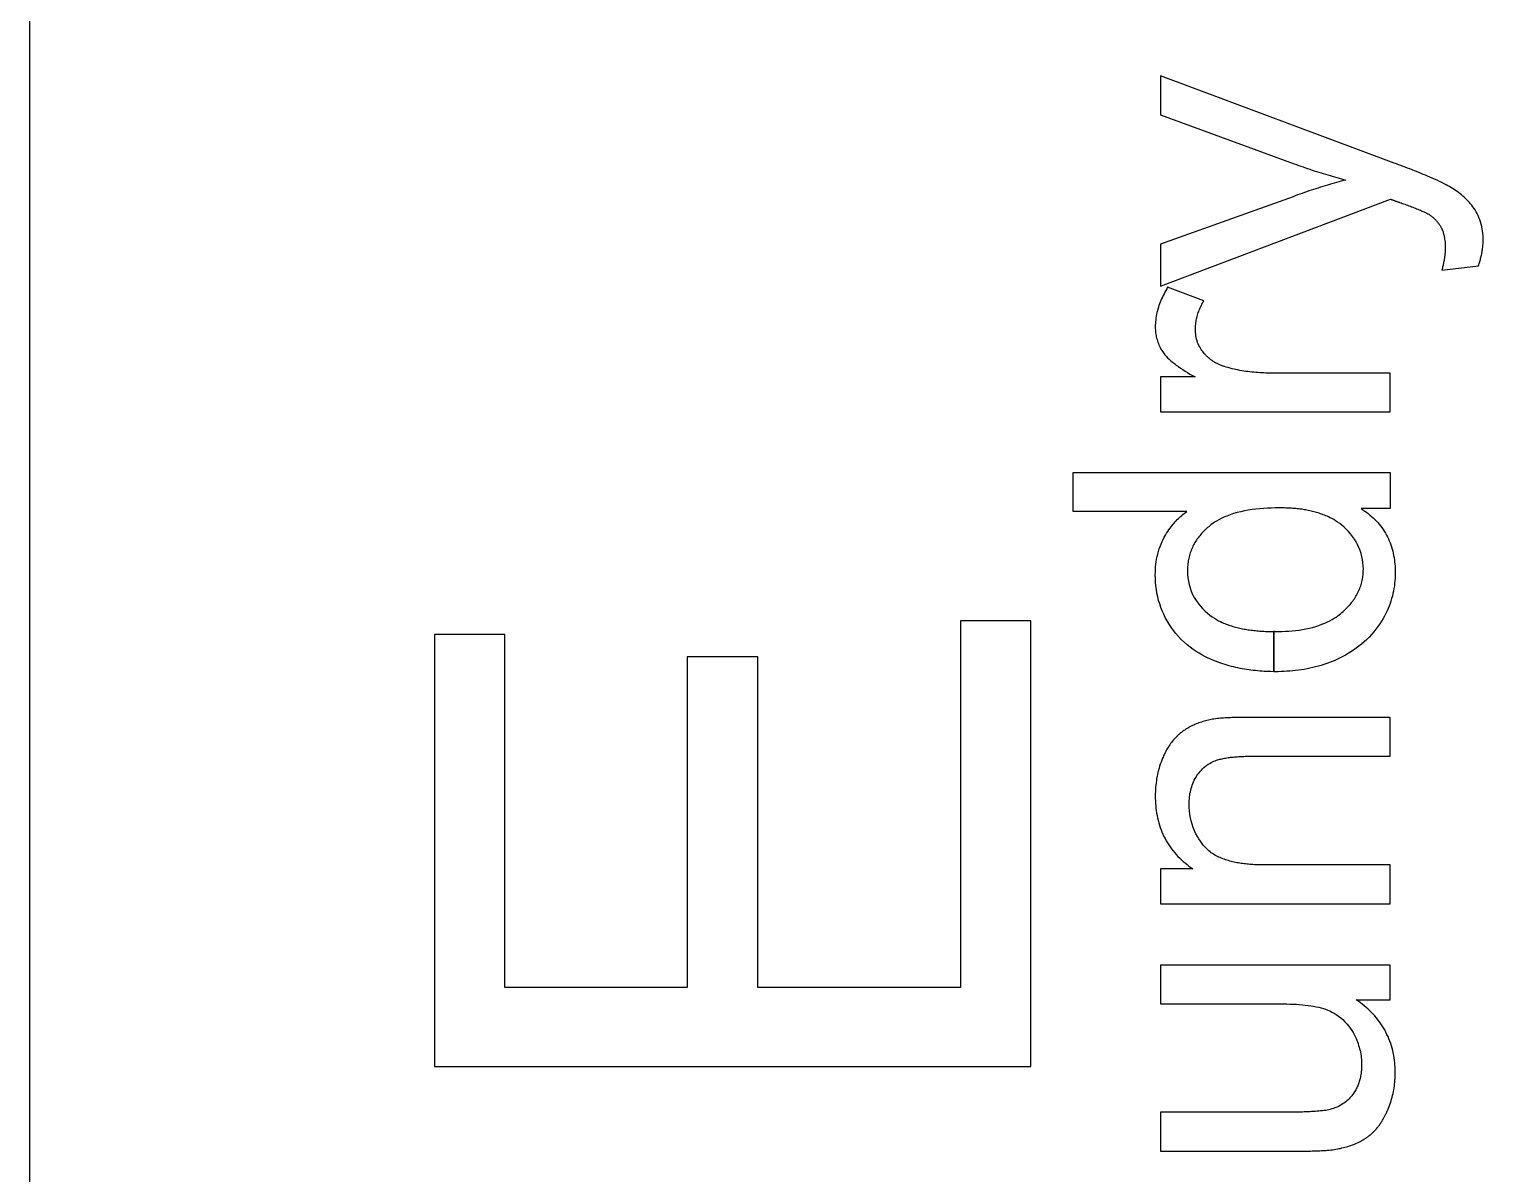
# Model space of a CAD drawing. Header units: millimetres. Extents: x 0 to 17.1, y 0 to 7.7.
# Drawn here: x 0 to 0.638, y 0.524 to 1.018 of the extents above; entities that cross this region are included whole.
import ezdxf

# ---------------------------------------------------------------- set-up
doc = ezdxf.new("R2010")
doc.units = ezdxf.units.MM
doc.header["$MEASUREMENT"] = 0
doc.layers.add('Insulation', color=112, linetype='Continuous')
doc.layers.add('Metal', color=52, linetype='Continuous')

msp = doc.modelspace()

# ---------------------------------------------------------------- linework, layer by layer
at = {"layer": 'Insulation'}
msp.add_lwpolyline([(6.51369, 7.65), (3.34444, 7.65), (0.2, 7.65, 0.414214), (0, 7.45), (0, 4.89444), (0, 0.2, 0.414214), (0.2, 0), (3.34437, 0), (5.54444, 0), (6.51369, 0)], format="xyb", dxfattribs=at)
at = {"layer": 'Metal'}
for points in [[(0.59087, 0.94298), (0.5914, 0.9428), (0.59194, 0.9426), (0.59249, 0.94241), (0.59305, 0.9422), (0.59361, 0.942), (0.59418, 0.94179), (0.59476, 0.94158), (0.59533, 0.94137), (0.5959, 0.94115), (0.59647, 0.94094), (0.59703, 0.94072), (0.59758, 0.9405), (0.59812, 0.94029), (0.59866, 0.94008), (0.59918, 0.93986), (0.59972, 0.93964), (0.60028, 0.9394), (0.60086, 0.93915), (0.60142, 0.93889), (0.60197, 0.93863), (0.60249, 0.93838), (0.60296, 0.93812), (0.60338, 0.93788), (0.60368, 0.93768), (0.60397, 0.93747), (0.60426, 0.93726), (0.60455, 0.93704), (0.60483, 0.93681), (0.60511, 0.93658), (0.60538, 0.93635), (0.60564, 0.9361), (0.6059, 0.93586), (0.60616, 0.9356), (0.60641, 0.93534), (0.60665, 0.93507), (0.60689, 0.9348), (0.60711, 0.93453), (0.60733, 0.93426), (0.60753, 0.93399), (0.60772, 0.93373), (0.6079, 0.93347), (0.60806, 0.93322), (0.60822, 0.93298), (0.60836, 0.93274), (0.60849, 0.93251), (0.60861, 0.93229), (0.60873, 0.93208), (0.60883, 0.93189), (0.60892, 0.9317), (0.609, 0.93152), (0.60908, 0.93136), (0.60915, 0.93121), (0.6092, 0.93107), (0.60925, 0.93095), (0.60929, 0.93085), (0.60933, 0.93076), (0.60936, 0.93069), (0.60941, 0.93054), (0.60951, 0.93025), (0.60961, 0.92995), (0.6097, 0.92965), (0.60978, 0.92935), (0.60986, 0.92904), (0.60993, 0.92874), (0.61, 0.92843), (0.61006, 0.92812), (0.61012, 0.9278), (0.61021, 0.92717), (0.6103, 0.92654), (0.61036, 0.92591), (0.61041, 0.92527), (0.61044, 0.92464), (0.61046, 0.92402), (0.61046, 0.9234), (0.61046, 0.92298), (0.61045, 0.92255), (0.61043, 0.92213), (0.6104, 0.92171), (0.61037, 0.92128), (0.61033, 0.92086), (0.61029, 0.92044), (0.61024, 0.92002), (0.61019, 0.9196), (0.61013, 0.91918), (0.61007, 0.91877), (0.61, 0.91835), (0.60993, 0.91794), (0.60985, 0.91752), (0.60977, 0.9171), (0.60968, 0.91669), (0.6096, 0.91627), (0.60951, 0.91586), (0.60941, 0.91545), (0.60931, 0.91504), (0.60921, 0.91463), (0.60911, 0.91422), (0.609, 0.91381), (0.62474, 0.91569), (0.62489, 0.91614), (0.62505, 0.9166), (0.62519, 0.91706), (0.62534, 0.91752), (0.62547, 0.91798), (0.62561, 0.91845), (0.62573, 0.91891), (0.62586, 0.91938), (0.62597, 0.91985), (0.62608, 0.92032), (0.62618, 0.92079), (0.62628, 0.92126), (0.62637, 0.92173), (0.62645, 0.92221), (0.62652, 0.92268), (0.62659, 0.92316), (0.62665, 0.92364), (0.6267, 0.92412), (0.62674, 0.9246), (0.62678, 0.92508), (0.6268, 0.92556), (0.62681, 0.92604), (0.62682, 0.92652), (0.6268, 0.92755), (0.62675, 0.92857), (0.62667, 0.92959), (0.62655, 0.9306), (0.62639, 0.93161), (0.6262, 0.93261), (0.62596, 0.9336), (0.62568, 0.93458), (0.62536, 0.93555), (0.625, 0.93649), (0.62462, 0.93737), (0.62421, 0.93821), (0.62378, 0.93901), (0.62332, 0.93977), (0.62286, 0.94049), (0.62238, 0.94117), (0.62188, 0.94181), (0.62139, 0.94243), (0.62087, 0.94301), (0.62034, 0.94359), (0.6198, 0.94415), (0.61923, 0.9447), (0.61865, 0.94523), (0.61806, 0.94575), (0.61745, 0.94625), (0.61683, 0.94674), (0.6162, 0.94722), (0.61556, 0.94769), (0.61491, 0.94814), (0.61425, 0.94858), (0.61359, 0.94901), (0.61292, 0.94942), (0.61224, 0.94982), (0.61156, 0.95021), (0.61088, 0.95059), (0.60996, 0.95107), (0.60898, 0.95156), (0.60797, 0.95205), (0.60693, 0.95254), (0.60588, 0.95302), (0.60484, 0.95348), (0.60382, 0.95392), (0.60284, 0.95434), (0.60191, 0.95473), (0.60098, 0.95511), (0.60004, 0.95549), (0.59909, 0.95588), (0.59812, 0.95627), (0.59715, 0.95665), (0.59618, 0.95703), (0.5952, 0.95742), (0.59422, 0.95779), (0.59325, 0.95817), (0.59228, 0.95854), (0.59131, 0.95891), (0.59035, 0.95927), (0.58941, 0.95962), (0.58848, 0.95997), (0.48762, 0.99758), (0.48762, 0.98081), (0.54534, 0.95966), (0.5463, 0.95931), (0.54725, 0.95896), (0.54821, 0.95862), (0.54917, 0.95828), (0.55013, 0.95795), (0.55109, 0.95762), (0.55205, 0.9573), (0.55302, 0.95698), (0.55398, 0.95666), (0.55495, 0.95635), (0.55592, 0.95604), (0.55689, 0.95574), (0.55786, 0.95544), (0.55883, 0.95514), (0.55981, 0.95485), (0.56078, 0.95456), (0.56176, 0.95428), (0.56273, 0.954), (0.56371, 0.95373), (0.56469, 0.95346), (0.56567, 0.95319), (0.56665, 0.95293), (0.56764, 0.95267), (0.56663, 0.95241), (0.56563, 0.95214), (0.56462, 0.95187), (0.56362, 0.95159), (0.56262, 0.95131), (0.56162, 0.95102), (0.56062, 0.95073), (0.55962, 0.95044), (0.55862, 0.95014), (0.55763, 0.94984), (0.55663, 0.94953), (0.55564, 0.94922), (0.55465, 0.9489), (0.55366, 0.94858), (0.55267, 0.94826), (0.55168, 0.94793), (0.5507, 0.94759), (0.54971, 0.94725), (0.54873, 0.94691), (0.54775, 0.94656), (0.54677, 0.94621), (0.5458, 0.94585), (0.54482, 0.94548), (0.48762, 0.92496), (0.48762, 0.90683), (0.58681, 0.94444), (0.58698, 0.94438), (0.58715, 0.94431), (0.58732, 0.94425), (0.5875, 0.94418), (0.58767, 0.94411), (0.58785, 0.94405), (0.58802, 0.94398), (0.5882, 0.94392), (0.58837, 0.94385), (0.58855, 0.94379), (0.58872, 0.94372), (0.5889, 0.94366), (0.58907, 0.9436), (0.58924, 0.94354), (0.58941, 0.94347), (0.58959, 0.94341), (0.58977, 0.94335), (0.58996, 0.94328), (0.59015, 0.94322), (0.59033, 0.94316), (0.59052, 0.9431), (0.5907, 0.94304)], [(0.50262, 0.86776), (0.48762, 0.86776), (0.48762, 0.85265), (0.58671, 0.85265), (0.58671, 0.86942), (0.53482, 0.86942), (0.53395, 0.86943), (0.53309, 0.86944), (0.53223, 0.86947), (0.53136, 0.8695), (0.5305, 0.86954), (0.52964, 0.8696), (0.52877, 0.86966), (0.52791, 0.86974), (0.52705, 0.86982), (0.52619, 0.86992), (0.52534, 0.87003), (0.52448, 0.87015), (0.52363, 0.87028), (0.52277, 0.87042), (0.52193, 0.87057), (0.52108, 0.87074), (0.52023, 0.87091), (0.51939, 0.8711), (0.51855, 0.8713), (0.51772, 0.87152), (0.51689, 0.87175), (0.51606, 0.87199), (0.51523, 0.87224), (0.5149, 0.87235), (0.51457, 0.87246), (0.51425, 0.87258), (0.51393, 0.8727), (0.51361, 0.87283), (0.51329, 0.87296), (0.51297, 0.8731), (0.51266, 0.87324), (0.51235, 0.87339), (0.51204, 0.87354), (0.51173, 0.8737), (0.51143, 0.87386), (0.51113, 0.87403), (0.51083, 0.87421), (0.51053, 0.87439), (0.51024, 0.87458), (0.50996, 0.87477), (0.50968, 0.87496), (0.5094, 0.87516), (0.50912, 0.87537), (0.50886, 0.87558), (0.50859, 0.8758), (0.50833, 0.87602), (0.50807, 0.87625), (0.50782, 0.87649), (0.50757, 0.87673), (0.50733, 0.87697), (0.50708, 0.87723), (0.50681, 0.87754), (0.50651, 0.87788), (0.5062, 0.87825), (0.50588, 0.87867), (0.50555, 0.87913), (0.50522, 0.87962), (0.50489, 0.88015), (0.50457, 0.88072), (0.50427, 0.88133), (0.50397, 0.88198), (0.5037, 0.88265), (0.50347, 0.88333), (0.50327, 0.88402), (0.5031, 0.88472), (0.50296, 0.88542), (0.50286, 0.88613), (0.50278, 0.88684), (0.50274, 0.88756), (0.50273, 0.88828), (0.50273, 0.88885), (0.50276, 0.88941), (0.5028, 0.88997), (0.50285, 0.89053), (0.50292, 0.89109), (0.503, 0.89165), (0.5031, 0.8922), (0.50321, 0.89275), (0.50333, 0.8933), (0.50347, 0.89384), (0.50363, 0.89439), (0.50379, 0.89493), (0.50397, 0.89547), (0.50416, 0.896), (0.50437, 0.89653), (0.50458, 0.89705), (0.50481, 0.89757), (0.50504, 0.89808), (0.50529, 0.89859), (0.50555, 0.89909), (0.50581, 0.89959), (0.50609, 0.90009), (0.50637, 0.90058), (0.49074, 0.90641), (0.49034, 0.90573), (0.48994, 0.90504), (0.48956, 0.90434), (0.48919, 0.90364), (0.48883, 0.90293), (0.48849, 0.90221), (0.48816, 0.90149), (0.48785, 0.90076), (0.48756, 0.90002), (0.48728, 0.89928), (0.48701, 0.89853), (0.48677, 0.89777), (0.48654, 0.89701), (0.48634, 0.89625), (0.48615, 0.89548), (0.48599, 0.89471), (0.48584, 0.89393), (0.48572, 0.89316), (0.48561, 0.89237), (0.48553, 0.89159), (0.48548, 0.8908), (0.48544, 0.89001), (0.48543, 0.88922), (0.48544, 0.88861), (0.48547, 0.88801), (0.48551, 0.8874), (0.48557, 0.8868), (0.48565, 0.88621), (0.48575, 0.88562), (0.48587, 0.88503), (0.48601, 0.88444), (0.48617, 0.88386), (0.48635, 0.88328), (0.48654, 0.88271), (0.48676, 0.88214), (0.487, 0.88156), (0.48726, 0.88098), (0.48754, 0.88039), (0.48787, 0.87979), (0.48822, 0.87918), (0.48862, 0.87857), (0.48907, 0.87795), (0.48957, 0.87732), (0.49012, 0.87668), (0.49073, 0.87604), (0.49139, 0.87539), (0.4921, 0.87475), (0.49285, 0.87411), (0.49365, 0.87347), (0.49449, 0.87283), (0.49538, 0.87219), (0.49631, 0.87155), (0.49727, 0.87091), (0.49828, 0.87028), (0.49931, 0.86964), (0.50038, 0.86901), (0.50149, 0.86838)], [(0.17454, 0.75669), (0.17454, 0.5704), (0.43182, 0.5704), (0.43182, 0.76258), (0.40143, 0.76258), (0.40143, 0.60452), (0.31397, 0.60452), (0.31397, 0.74708), (0.28357, 0.74708), (0.28357, 0.60452), (0.20494, 0.60452), (0.20494, 0.75669)], [(0.48543, 0.68709), (0.48544, 0.68602), (0.48548, 0.68496), (0.48553, 0.6839), (0.48561, 0.68284), (0.48572, 0.68178), (0.48585, 0.68073), (0.48601, 0.67968), (0.4862, 0.67863), (0.48641, 0.67759), (0.48665, 0.67656), (0.48692, 0.67553), (0.48722, 0.67451), (0.48755, 0.6735), (0.48791, 0.67251), (0.4883, 0.67153), (0.48872, 0.67056), (0.48916, 0.66961), (0.48964, 0.66867), (0.49015, 0.66775), (0.49069, 0.66684), (0.49126, 0.66594), (0.49186, 0.66506), (0.49248, 0.66421), (0.49313, 0.66338), (0.4938, 0.66256), (0.49449, 0.66178), (0.49521, 0.66101), (0.49595, 0.66026), (0.49671, 0.65954), (0.49749, 0.65884), (0.49829, 0.65815), (0.49911, 0.65749), (0.49995, 0.65685), (0.50081, 0.65623), (0.50168, 0.65562), (0.48762, 0.65562), (0.48762, 0.64051), (0.58671, 0.64051), (0.58671, 0.65729), (0.53263, 0.65729), (0.532, 0.65729), (0.53137, 0.6573), (0.53074, 0.65731), (0.53011, 0.65732), (0.52947, 0.65734), (0.52884, 0.65737), (0.5282, 0.6574), (0.52756, 0.65744), (0.52692, 0.65748), (0.52629, 0.65753), (0.52565, 0.65759), (0.52502, 0.65765), (0.52438, 0.65772), (0.52375, 0.65779), (0.52312, 0.65787), (0.5225, 0.65796), (0.52187, 0.65806), (0.52126, 0.65816), (0.52064, 0.65828), (0.52002, 0.6584), (0.5194, 0.65853), (0.51878, 0.65867), (0.51817, 0.65882), (0.51755, 0.65899), (0.51694, 0.65916), (0.51633, 0.65934), (0.51572, 0.65954), (0.51512, 0.65975), (0.51453, 0.65997), (0.51394, 0.6602), (0.51336, 0.66045), (0.51279, 0.66071), (0.51223, 0.66099), (0.51168, 0.66128), (0.51113, 0.66159), (0.5106, 0.66191), (0.51007, 0.66225), (0.50956, 0.6626), (0.50906, 0.66297), (0.50857, 0.66337), (0.5081, 0.66377), (0.50765, 0.6642), (0.5072, 0.66466), (0.50669, 0.66521), (0.50613, 0.66587), (0.50552, 0.66664), (0.50488, 0.66752), (0.50422, 0.66851), (0.50357, 0.66959), (0.50293, 0.67078), (0.50232, 0.67207), (0.50176, 0.67345), (0.50129, 0.67484), (0.50089, 0.67626), (0.50057, 0.67769), (0.50032, 0.67913), (0.50015, 0.68059), (0.50005, 0.68206), (0.50002, 0.68354), (0.50003, 0.68431), (0.50006, 0.68507), (0.50011, 0.68583), (0.50018, 0.68659), (0.50028, 0.68735), (0.50039, 0.6881), (0.50054, 0.68885), (0.5007, 0.68959), (0.5009, 0.69033), (0.50112, 0.69106), (0.50136, 0.69177), (0.50163, 0.69248), (0.50193, 0.69317), (0.50226, 0.69386), (0.50261, 0.69453), (0.50299, 0.69519), (0.5034, 0.69584), (0.50383, 0.69647), (0.50429, 0.69708), (0.50478, 0.69767), (0.5053, 0.69825), (0.50584, 0.6988), (0.50642, 0.69933), (0.50703, 0.69984), (0.50765, 0.70031), (0.50827, 0.70073), (0.50889, 0.7011), (0.50949, 0.70144), (0.51009, 0.70173), (0.51067, 0.70199), (0.51123, 0.70222), (0.51177, 0.70242), (0.51229, 0.70259), (0.51278, 0.70274), (0.51326, 0.70287), (0.51374, 0.70299), (0.51423, 0.70311), (0.51473, 0.70321), (0.51524, 0.70332), (0.51576, 0.70341), (0.51629, 0.7035), (0.51682, 0.70358), (0.51736, 0.70366), (0.51791, 0.70373), (0.51846, 0.70379), (0.51902, 0.70385), (0.51958, 0.7039), (0.52015, 0.70395), (0.52072, 0.70399), (0.52129, 0.70403), (0.52187, 0.70406), (0.52244, 0.70409), (0.52302, 0.70411), (0.5236, 0.70413), (0.52418, 0.70415), (0.52476, 0.70416), (0.52533, 0.70417), (0.52591, 0.70417), (0.52648, 0.70417), (0.58671, 0.70417), (0.58671, 0.72095), (0.52586, 0.72095), (0.52515, 0.72095), (0.52443, 0.72095), (0.5237, 0.72094), (0.52296, 0.72093), (0.52222, 0.72092), (0.52148, 0.72091), (0.52073, 0.7209), (0.51999, 0.72088), (0.51924, 0.72086), (0.5185, 0.72083), (0.51777, 0.72081), (0.51704, 0.72077), (0.51633, 0.72074), (0.51562, 0.7207), (0.51491, 0.72065), (0.51419, 0.7206), (0.51348, 0.72054), (0.51277, 0.72047), (0.51207, 0.7204), (0.51139, 0.72032), (0.51073, 0.72022), (0.5101, 0.72012), (0.5095, 0.72001), (0.5089, 0.71989), (0.50831, 0.71975), (0.50772, 0.71961), (0.50713, 0.71946), (0.50655, 0.71929), (0.50597, 0.71912), (0.50539, 0.71894), (0.50481, 0.71875), (0.50424, 0.71854), (0.50367, 0.71833), (0.50311, 0.71811), (0.50255, 0.71787), (0.50199, 0.71763), (0.50144, 0.71737), (0.5009, 0.7171), (0.50038, 0.71683), (0.49988, 0.71656), (0.49941, 0.71629), (0.49895, 0.71603), (0.49852, 0.71576), (0.49811, 0.71549), (0.49772, 0.71523), (0.49735, 0.71497), (0.497, 0.71472), (0.49668, 0.71448), (0.49637, 0.71424), (0.49608, 0.71401), (0.49582, 0.71379), (0.49557, 0.71358), (0.49535, 0.71338), (0.49514, 0.71319), (0.49495, 0.71302), (0.49479, 0.71286), (0.49464, 0.71271), (0.49451, 0.71258), (0.49439, 0.71247), (0.49396, 0.71201), (0.49354, 0.71155), (0.49314, 0.71107), (0.49276, 0.7106), (0.49239, 0.71012), (0.49203, 0.70963), (0.49169, 0.70914), (0.49136, 0.70865), (0.49105, 0.70816), (0.49075, 0.70766), (0.49046, 0.70717), (0.49018, 0.70668), (0.48992, 0.7062), (0.48967, 0.70572), (0.48944, 0.70524), (0.48921, 0.70477), (0.489, 0.70431), (0.48879, 0.70385), (0.4886, 0.70341), (0.48824, 0.70254), (0.48791, 0.70166), (0.4876, 0.70079), (0.48731, 0.6999), (0.48704, 0.69901), (0.48679, 0.69812), (0.48657, 0.69722), (0.48637, 0.69632), (0.48619, 0.69541), (0.48602, 0.6945), (0.48588, 0.69359), (0.48576, 0.69267), (0.48566, 0.69175), (0.48558, 0.69082), (0.48551, 0.68989), (0.48547, 0.68896), (0.48544, 0.68803)], [(0.57441, 0.57112), (0.57441, 0.57063), (0.57439, 0.57014), (0.57437, 0.56965), (0.57435, 0.56916), (0.57431, 0.56867), (0.57426, 0.56818), (0.57421, 0.5677), (0.57414, 0.56721), (0.57406, 0.56673), (0.57398, 0.56625), (0.57388, 0.56577), (0.57378, 0.56529), (0.57366, 0.56481), (0.57353, 0.56434), (0.57339, 0.56387), (0.57324, 0.56341), (0.57308, 0.56295), (0.57291, 0.56249), (0.57272, 0.56205), (0.57253, 0.5616), (0.57232, 0.56116), (0.5721, 0.56073), (0.57187, 0.5603), (0.57163, 0.55988), (0.57138, 0.55946), (0.5711, 0.55904), (0.57081, 0.55862), (0.57049, 0.55819), (0.57015, 0.55775), (0.56979, 0.55731), (0.56939, 0.55688), (0.56898, 0.55644), (0.56853, 0.55601), (0.56805, 0.55558), (0.56755, 0.55517), (0.56701, 0.55476), (0.56645, 0.55437), (0.56588, 0.554), (0.5653, 0.55366), (0.5647, 0.55334), (0.56409, 0.55305), (0.56347, 0.55278), (0.56284, 0.55253), (0.56221, 0.5523), (0.56156, 0.55209), (0.5609, 0.55191), (0.56024, 0.55174), (0.55961, 0.55161), (0.55893, 0.55149), (0.55822, 0.55139), (0.55748, 0.55129), (0.55671, 0.55121), (0.55594, 0.55113), (0.55515, 0.55107), (0.55438, 0.55101), (0.55361, 0.55096), (0.55285, 0.55092), (0.55207, 0.55088), (0.55129, 0.55085), (0.55049, 0.55082), (0.54969, 0.55079), (0.54888, 0.55077), (0.54807, 0.55075), (0.54726, 0.55074), (0.54645, 0.55072), (0.54565, 0.55072), (0.54485, 0.55071), (0.54406, 0.5507), (0.54329, 0.5507), (0.54253, 0.5507), (0.48762, 0.5507), (0.48762, 0.53392), (0.54899, 0.53392), (0.54964, 0.53393), (0.5503, 0.53393), (0.55097, 0.53393), (0.55165, 0.53394), (0.55233, 0.53395), (0.55301, 0.53396), (0.55369, 0.53398), (0.55437, 0.534), (0.55505, 0.53402), (0.55573, 0.53405), (0.5564, 0.53408), (0.55707, 0.53411), (0.55773, 0.53415), (0.55839, 0.53419), (0.55905, 0.53424), (0.55974, 0.5343), (0.56045, 0.53436), (0.56116, 0.53444), (0.56187, 0.53452), (0.56258, 0.53461), (0.56328, 0.53472), (0.56396, 0.53484), (0.56462, 0.53497), (0.56527, 0.5351), (0.56592, 0.53525), (0.56657, 0.5354), (0.56722, 0.53557), (0.56787, 0.53575), (0.56851, 0.53594), (0.56914, 0.53614), (0.56978, 0.53635), (0.5704, 0.53658), (0.57103, 0.53682), (0.57165, 0.53707), (0.57226, 0.53734), (0.57287, 0.53762), (0.57316, 0.53776), (0.57346, 0.5379), (0.57374, 0.53805), (0.57402, 0.53819), (0.57429, 0.53834), (0.57455, 0.53849), (0.57481, 0.53863), (0.57506, 0.53878), (0.57531, 0.53892), (0.57554, 0.53907), (0.57578, 0.53922), (0.576, 0.53936), (0.57622, 0.5395), (0.57643, 0.53964), (0.57664, 0.53979), (0.57683, 0.53993), (0.57703, 0.54006), (0.57721, 0.5402), (0.57739, 0.54034), (0.57757, 0.54047), (0.57774, 0.5406), (0.5779, 0.54073), (0.57806, 0.54086), (0.57821, 0.54098), (0.57835, 0.5411), (0.57849, 0.54122), (0.57862, 0.54134), (0.57875, 0.54145), (0.57887, 0.54156), (0.57899, 0.54166), (0.5791, 0.54177), (0.5792, 0.54187), (0.5793, 0.54196), (0.57939, 0.54205), (0.57948, 0.54214), (0.57957, 0.54222), (0.57972, 0.54237), (0.58, 0.54267), (0.58028, 0.54297), (0.58055, 0.54328), (0.58082, 0.54358), (0.58107, 0.54389), (0.58133, 0.5442), (0.58157, 0.54452), (0.58181, 0.54483), (0.58204, 0.54514), (0.58226, 0.54546), (0.58248, 0.54577), (0.58269, 0.54608), (0.58289, 0.5464), (0.58309, 0.54671), (0.58328, 0.54702), (0.58347, 0.54732), (0.58365, 0.54763), (0.58382, 0.54793), (0.58399, 0.54823), (0.58415, 0.54852), (0.5843, 0.54881), (0.58445, 0.54909), (0.5846, 0.54938), (0.58473, 0.54965), (0.58487, 0.54992), (0.58499, 0.55018), (0.58511, 0.55044), (0.58523, 0.55069), (0.58534, 0.55093), (0.58544, 0.55117), (0.58554, 0.55139), (0.58564, 0.55161), (0.58573, 0.55182), (0.58581, 0.55202), (0.58597, 0.55241), (0.58628, 0.55318), (0.58657, 0.55397), (0.58684, 0.55475), (0.58709, 0.55554), (0.58733, 0.55633), (0.58755, 0.55713), (0.58775, 0.55793), (0.58794, 0.55873), (0.5881, 0.55954), (0.58826, 0.56035), (0.58839, 0.56117), (0.58851, 0.56198), (0.58861, 0.5628), (0.5887, 0.56363), (0.58877, 0.56445), (0.58882, 0.56528), (0.58886, 0.56611), (0.58889, 0.56695), (0.58889, 0.56779), (0.58888, 0.56885), (0.58884, 0.56992), (0.58878, 0.57098), (0.58869, 0.57204), (0.58857, 0.5731), (0.58843, 0.57415), (0.58826, 0.5752), (0.58805, 0.57624), (0.58782, 0.57728), (0.58756, 0.57831), (0.58726, 0.57934), (0.58694, 0.58035), (0.58658, 0.58135), (0.5862, 0.58233), (0.58579, 0.5833), (0.58534, 0.58426), (0.58487, 0.5852), (0.58437, 0.58614), (0.58383, 0.58705), (0.58327, 0.58796), (0.58267, 0.58884), (0.58206, 0.58971), (0.58142, 0.59055), (0.58075, 0.59138), (0.58006, 0.59218), (0.57936, 0.59296), (0.57863, 0.59372), (0.57788, 0.59447), (0.57711, 0.59519), (0.57632, 0.5959), (0.57551, 0.59658), (0.57469, 0.59725), (0.57385, 0.5979), (0.57299, 0.59853), (0.57212, 0.59915), (0.58671, 0.59915), (0.58671, 0.61415), (0.48762, 0.61415), (0.48762, 0.59738), (0.54065, 0.59738), (0.54208, 0.59737), (0.54349, 0.59734), (0.54487, 0.59729), (0.54622, 0.59723), (0.54754, 0.59714), (0.54884, 0.59704), (0.5501, 0.59691), (0.55133, 0.59676), (0.55252, 0.59659), (0.55368, 0.59639), (0.5548, 0.59617), (0.55588, 0.59593), (0.55693, 0.59566), (0.55793, 0.59537), (0.55889, 0.59505), (0.55981, 0.59471), (0.5607, 0.59433), (0.56161, 0.59389), (0.56254, 0.59338), (0.56348, 0.59281), (0.56443, 0.59216), (0.56537, 0.59143), (0.5663, 0.59062), (0.56721, 0.58972), (0.56805, 0.58879), (0.56882, 0.58784), (0.56951, 0.58689), (0.57013, 0.58595), (0.57069, 0.58502), (0.57118, 0.58413), (0.57161, 0.58327), (0.57199, 0.58245), (0.57231, 0.5817), (0.5726, 0.58097), (0.57287, 0.58024), (0.57312, 0.57951), (0.57334, 0.57877), (0.57355, 0.57802), (0.57373, 0.57727), (0.57389, 0.57652), (0.57403, 0.57576), (0.57415, 0.575), (0.57424, 0.57423), (0.57432, 0.57346), (0.57437, 0.57268), (0.5744, 0.5719)]]:
    msp.add_lwpolyline(points, close=True, dxfattribs=at)
msp.add_lwpolyline([(0.53691, 0.75794), (0.5366, 0.75794), (0.53721, 0.75794), (0.53866, 0.75795), (0.54011, 0.75799), (0.54158, 0.75805), (0.54305, 0.75814), (0.54452, 0.75827), (0.54599, 0.75842), (0.54746, 0.75861), (0.54891, 0.75884), (0.55036, 0.75911), (0.5518, 0.75941), (0.55322, 0.75977), (0.55462, 0.76016), (0.55599, 0.7606), (0.55731, 0.76108), (0.55854, 0.76158), (0.55968, 0.7621), (0.56072, 0.76262), (0.56169, 0.76315), (0.56258, 0.76368), (0.56339, 0.76421), (0.56412, 0.76472), (0.56479, 0.76522), (0.5654, 0.7657), (0.56594, 0.76616), (0.56642, 0.76658), (0.56688, 0.767), (0.56733, 0.76743), (0.56777, 0.76786), (0.5682, 0.7683), (0.56862, 0.76875), (0.56903, 0.76921), (0.56944, 0.76967), (0.56983, 0.77014), (0.57021, 0.77063), (0.57058, 0.77112), (0.57094, 0.77161), (0.57128, 0.77212), (0.57161, 0.77264), (0.57194, 0.77316), (0.57224, 0.77369), (0.57254, 0.77423), (0.57282, 0.77478), (0.57308, 0.77534), (0.57333, 0.77591), (0.57357, 0.77648), (0.57379, 0.77706), (0.57399, 0.77764), (0.57418, 0.77822), (0.57435, 0.77882), (0.5745, 0.77942), (0.57464, 0.78002), (0.57476, 0.78063), (0.57486, 0.78123), (0.57495, 0.78185), (0.57502, 0.78246), (0.57507, 0.78307), (0.57511, 0.78369), (0.57513, 0.78431), (0.57514, 0.78492), (0.5751, 0.7863), (0.57499, 0.78767), (0.57481, 0.78902), (0.57454, 0.79035), (0.5742, 0.79167), (0.57377, 0.79297), (0.57326, 0.79425), (0.57267, 0.7955), (0.57201, 0.7967), (0.57128, 0.79786), (0.57049, 0.79898), (0.56964, 0.80005), (0.56873, 0.80109), (0.56777, 0.80207), (0.56682, 0.80296), (0.56588, 0.80377), (0.56495, 0.80449), (0.56405, 0.80514), (0.56318, 0.80571), (0.56235, 0.80622), (0.56157, 0.80666), (0.56083, 0.80705), (0.56016, 0.80737), (0.55955, 0.80765), (0.559, 0.80789), (0.55843, 0.80812), (0.55787, 0.80834), (0.5573, 0.80855), (0.55672, 0.80875), (0.55614, 0.80894), (0.55556, 0.80912), (0.55498, 0.8093), (0.55439, 0.80946), (0.5538, 0.80961), (0.55321, 0.80976), (0.55261, 0.8099), (0.55202, 0.81003), (0.55142, 0.81015), (0.55082, 0.81027), (0.55023, 0.81038), (0.54963, 0.81048), (0.54903, 0.81057), (0.54842, 0.81066), (0.54782, 0.81074), (0.54721, 0.81081), (0.54661, 0.81088), (0.546, 0.81095), (0.54539, 0.811), (0.54478, 0.81105), (0.54417, 0.8111), (0.54355, 0.81114), (0.54294, 0.81117), (0.54233, 0.8112), (0.54172, 0.81123), (0.54111, 0.81125), (0.5405, 0.81127), (0.53989, 0.81128), (0.53928, 0.81128), (0.53867, 0.81128), (0.53706, 0.81127), (0.53543, 0.81123), (0.53378, 0.81116), (0.53213, 0.81106), (0.53047, 0.81093), (0.52881, 0.81075), (0.52716, 0.81054), (0.52552, 0.81029), (0.52389, 0.80998), (0.52229, 0.80964), (0.5207, 0.80924), (0.51915, 0.80879), (0.51765, 0.80829), (0.51628, 0.80777), (0.51501, 0.80724), (0.51386, 0.80669), (0.51281, 0.80615), (0.51187, 0.8056), (0.51101, 0.80507), (0.51025, 0.80455), (0.50957, 0.80406), (0.50898, 0.8036), (0.50846, 0.80317), (0.50799, 0.80277), (0.50754, 0.80236), (0.50709, 0.80195), (0.50666, 0.80153), (0.50623, 0.8011), (0.50581, 0.80066), (0.50541, 0.80022), (0.50501, 0.79977), (0.50462, 0.7993), (0.50425, 0.79883), (0.50389, 0.79835), (0.50353, 0.79787), (0.50319, 0.79737), (0.50286, 0.79686), (0.50255, 0.79635), (0.50224, 0.79583), (0.50195, 0.79529), (0.50167, 0.79475), (0.50141, 0.7942), (0.50117, 0.79365), (0.50093, 0.79309), (0.50072, 0.79253), (0.50052, 0.79195), (0.50033, 0.79138), (0.50016, 0.7908), (0.50001, 0.79021), (0.49987, 0.78962), (0.49974, 0.78902), (0.49963, 0.78843), (0.49954, 0.78783), (0.49946, 0.78722), (0.4994, 0.78662), (0.49935, 0.78602), (0.49932, 0.78541), (0.49929, 0.7848), (0.49929, 0.78419), (0.49933, 0.78268), (0.49946, 0.78118), (0.49968, 0.7797), (0.49999, 0.77824), (0.50041, 0.77679), (0.50092, 0.77537), (0.50153, 0.77399), (0.50223, 0.77265), (0.50301, 0.77137), (0.50388, 0.77015), (0.50482, 0.76898), (0.50584, 0.76785), (0.50689, 0.76681), (0.50795, 0.76588), (0.50898, 0.76504), (0.50999, 0.76431), (0.51097, 0.76367), (0.51189, 0.76311), (0.51274, 0.76264), (0.51353, 0.76224), (0.51423, 0.76191), (0.51483, 0.76164), (0.5154, 0.76141), (0.51597, 0.76118), (0.51654, 0.76096), (0.51712, 0.76075), (0.51771, 0.76056), (0.51829, 0.76037), (0.51889, 0.76019), (0.51948, 0.76002), (0.52008, 0.75985), (0.52068, 0.7597), (0.52128, 0.75955), (0.52188, 0.75942), (0.52248, 0.75929), (0.52309, 0.75916), (0.52369, 0.75905), (0.52429, 0.75894), (0.5249, 0.75884), (0.52551, 0.75874), (0.52611, 0.75865), (0.52672, 0.75857), (0.52734, 0.75849), (0.52795, 0.75842), (0.52857, 0.75835), (0.52918, 0.75829), (0.5298, 0.75824), (0.53042, 0.75819), (0.53104, 0.75814), (0.53166, 0.7581), (0.53228, 0.75807), (0.5329, 0.75803), (0.53352, 0.75801), (0.53414, 0.75799), (0.53475, 0.75797), (0.53537, 0.75796), (0.5366, 0.75794), (0.53652, 0.74065), (0.53529, 0.74066), (0.53433, 0.74069), (0.53337, 0.74073), (0.53241, 0.74078), (0.53145, 0.74084), (0.53049, 0.74091), (0.52954, 0.74099), (0.52859, 0.74109), (0.52764, 0.74119), (0.52669, 0.74131), (0.52574, 0.74144), (0.5248, 0.74159), (0.52386, 0.74174), (0.52292, 0.74191), (0.52198, 0.74209), (0.52105, 0.74229), (0.52011, 0.7425), (0.51919, 0.74272), (0.51826, 0.74295), (0.51734, 0.7432), (0.51642, 0.74346), (0.5155, 0.74374), (0.51459, 0.74403), (0.51368, 0.74433), (0.51277, 0.74465), (0.51187, 0.74499), (0.51097, 0.74533), (0.51002, 0.74572), (0.50899, 0.74616), (0.5079, 0.74666), (0.50675, 0.74723), (0.50555, 0.74786), (0.50431, 0.74857), (0.50304, 0.74935), (0.50175, 0.75021), (0.50045, 0.75115), (0.49914, 0.75219), (0.49785, 0.75332), (0.49657, 0.75453), (0.49537, 0.75579), (0.49425, 0.75709), (0.49321, 0.75842), (0.49224, 0.75978), (0.49134, 0.76116), (0.49051, 0.76257), (0.48974, 0.76399), (0.48904, 0.76543), (0.48841, 0.7669), (0.48783, 0.76838), (0.48732, 0.76988), (0.48687, 0.7714), (0.48648, 0.77294), (0.48615, 0.77451), (0.48589, 0.77608), (0.48569, 0.77765), (0.48554, 0.77924), (0.48546, 0.78083), (0.48543, 0.78242), (0.48545, 0.78356), (0.48549, 0.7847), (0.48557, 0.78583), (0.48568, 0.78695), (0.48583, 0.78807), (0.48601, 0.78919), (0.48623, 0.79029), (0.48649, 0.79139), (0.48678, 0.79248), (0.48712, 0.79356), (0.48749, 0.79463), (0.48791, 0.79569), (0.48836, 0.79672), (0.48883, 0.7977), (0.48932, 0.79864), (0.48982, 0.79952), (0.49032, 0.80036), (0.49082, 0.80114), (0.49131, 0.80186), (0.49179, 0.80253), (0.49225, 0.80314), (0.49267, 0.80369), (0.4931, 0.80422), (0.49354, 0.80473), (0.49398, 0.80524), (0.49444, 0.80573), (0.4949, 0.80621), (0.49538, 0.80669), (0.49586, 0.80715), (0.49636, 0.80761), (0.49686, 0.80805), (0.49737, 0.80848), (0.4979, 0.80891), (0.49843, 0.80932), (0.49898, 0.80972), (0.45, 0.80972), (0.45, 0.8265), (0.58671, 0.8265), (0.58671, 0.81097), (0.5742, 0.81097), (0.57499, 0.81045), (0.57577, 0.80992), (0.57652, 0.80937), (0.57727, 0.80879), (0.57799, 0.8082), (0.5787, 0.80759), (0.57938, 0.80696), (0.58005, 0.80631), (0.5807, 0.80565), (0.58133, 0.80496), (0.58194, 0.80425), (0.58253, 0.80351), (0.58309, 0.80276), (0.58364, 0.80199), (0.58415, 0.8012), (0.58464, 0.8004), (0.5851, 0.79958), (0.58553, 0.79876), (0.58593, 0.79791), (0.58631, 0.79706), (0.58666, 0.79619), (0.58698, 0.79531), (0.58728, 0.79442), (0.58755, 0.79352), (0.5878, 0.79261), (0.58802, 0.79169), (0.58821, 0.79076), (0.58837, 0.78984), (0.58852, 0.7889), (0.58863, 0.78797), (0.58873, 0.78703), (0.5888, 0.78609), (0.58885, 0.78515), (0.58888, 0.7842), (0.58889, 0.78326), (0.58888, 0.78212), (0.58883, 0.78099), (0.58876, 0.77986), (0.58865, 0.77874), (0.58851, 0.77763), (0.58834, 0.77652), (0.58814, 0.77542), (0.58791, 0.77432), (0.58765, 0.77324), (0.58735, 0.77215), (0.58702, 0.77108), (0.58666, 0.77001), (0.58626, 0.76895), (0.58583, 0.76789), (0.58536, 0.76682), (0.58483, 0.76573), (0.58426, 0.76463), (0.58364, 0.76351), (0.58296, 0.76238), (0.58223, 0.76124), (0.58144, 0.7601), (0.58059, 0.75897), (0.57968, 0.75784), (0.57872, 0.75671), (0.57768, 0.7556), (0.5766, 0.75452), (0.5755, 0.7535), (0.57437, 0.75253), (0.57324, 0.75161), (0.57209, 0.75075), (0.57093, 0.74994), (0.56976, 0.74917), (0.56859, 0.74846), (0.56743, 0.74779), (0.56627, 0.74716), (0.56511, 0.74658), (0.56397, 0.74603), (0.56283, 0.74552), (0.56168, 0.74504), (0.56052, 0.74458), (0.55934, 0.74415), (0.55816, 0.74375), (0.55698, 0.74338), (0.55578, 0.74303), (0.55457, 0.7427), (0.55336, 0.74241), (0.55214, 0.74213), (0.55091, 0.74188), (0.54968, 0.74166), (0.54845, 0.74146), (0.54721, 0.74128), (0.54596, 0.74113), (0.54472, 0.741), (0.54347, 0.74089), (0.54222, 0.7408), (0.54097, 0.74073), (0.53972, 0.74068), (0.53847, 0.74065), (0.53721, 0.74064), (0.53652, 0.74065), (0.5366, 0.75794)], dxfattribs=at)

doc.saveas('drawing.dxf')
